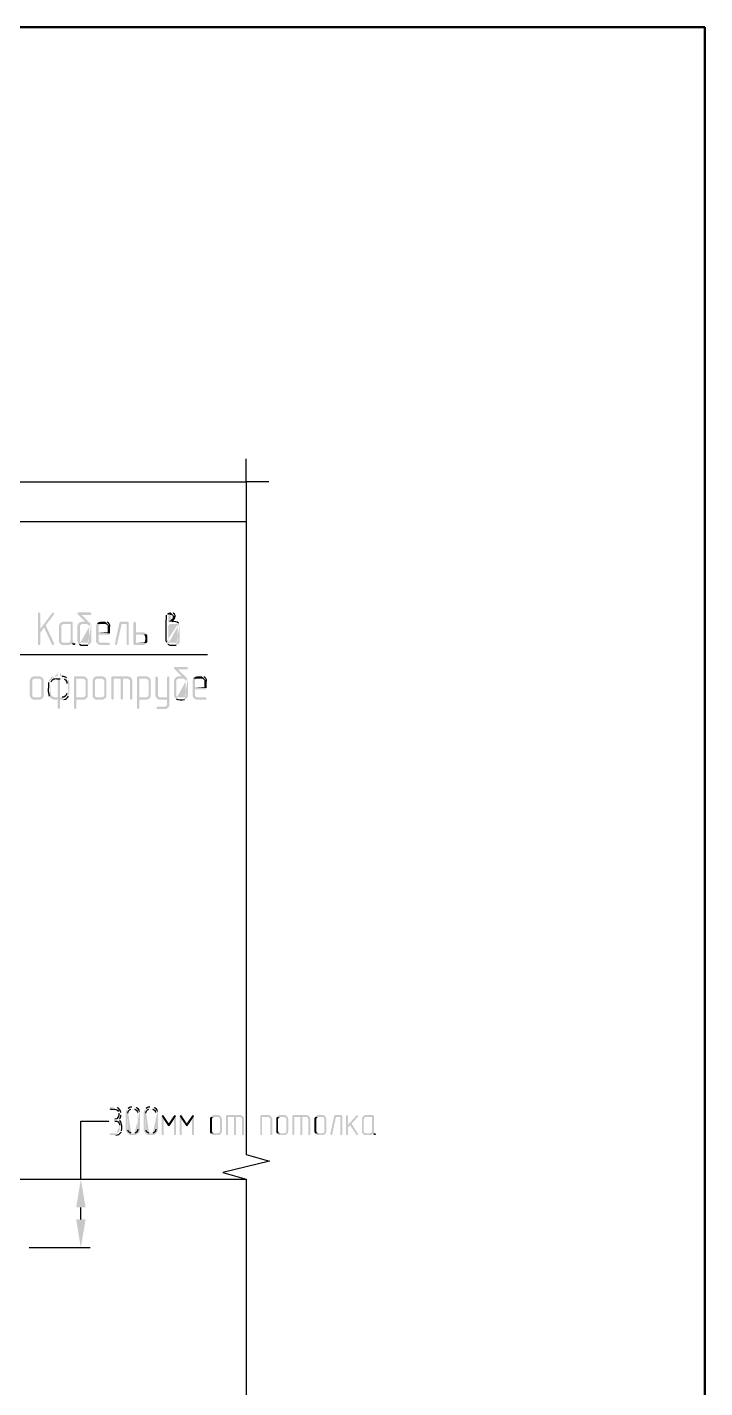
# Model space of a CAD drawing. Header units: millimetres. Extents: x -211 to 10565, y -2293 to 2244.
# Drawn here: x 4807.4 to 4879.8, y -226.1 to -80.6 of the extents above; entities that cross this region are included whole.
import ezdxf

# ---------------------------------------------------------------- set-up
doc = ezdxf.new("R2010")
doc.units = ezdxf.units.MM
doc.layers.add('PDF _Геометрия', color=7, linetype='Continuous')
doc.layers.add('PDF _Сплошная заливка', color=7, linetype='Continuous')

msp = doc.modelspace()

# ---------------------------------------------------------------- hatches: boundary and pattern name
at = {"layer": 'PDF _Сплошная заливка', "transparency": 33554559}
for points in [[(4808.63, -143.18), (4808.54, -143.22), (4808.5, -143.31), (4808.5, -146.57), (4808.54, -146.65), (4808.63, -146.67), (4808.71, -146.65), (4808.71, -146.63), (4808.76, -146.55), (4808.76, -143.31), (4808.71, -143.22)], [(4810.11, -143.18), (4810.09, -143.18), (4810.03, -143.25), (4808.76, -144.94), (4808.76, -145.34), (4809.16, -144.79), (4809.33, -144.56), (4810.22, -143.39), (4810.24, -143.31), (4810.2, -143.22)], [(4814.09, -143.18), (4812.84, -143.18), (4812.76, -143.22), (4812.71, -143.29), (4812.73, -143.35), (4813.56, -144.18), (4813.22, -144.18), (4813.14, -144.2), (4813.03, -144.22), (4812.95, -144.26), (4812.88, -144.32), (4812.82, -144.41), (4812.73, -144.58), (4812.73, -146.27), (4812.76, -146.36), (4812.82, -146.44), (4813.22, -146.42), (4813.14, -146.4), (4813.05, -146.36), (4812.99, -146.27), (4812.99, -144.58), (4813.05, -144.52), (4813.14, -144.45), (4813.22, -144.43), (4813.73, -144.43), (4814.15, -144.41), (4814.09, -144.35), (4814.09, -144.32), (4814.07, -144.32), (4813.16, -143.44), (4814.11, -143.44), (4814.19, -143.39), (4814.22, -143.31), (4814.17, -143.22)], [(4809.33, -144.56), (4809.16, -144.79), (4810, -146.61), (4810.05, -146.65), (4810.11, -146.67), (4810.2, -146.63), (4810.24, -146.55), (4810.24, -146.5)], [(4810.83, -144.41), (4810.75, -144.58), (4810.75, -146.27), (4810.77, -146.36), (4810.83, -146.46), (4810.89, -146.53), (4810.96, -146.59), (4811.13, -146.67), (4811.76, -146.67), (4811.87, -146.65), (4811.95, -146.63), (4812.04, -146.57), (4812.1, -146.5), (4812.48, -146.48), (4812.4, -146.44), (4811.23, -146.42), (4811.15, -146.4), (4811.06, -146.36), (4811, -146.27), (4811, -144.58), (4811.06, -144.52), (4811.15, -144.45), (4811.23, -144.43), (4811.99, -144.43)], [(4812.1, -144.18), (4811.23, -144.18), (4811.13, -144.2), (4811.04, -144.22), (4810.96, -144.26), (4810.87, -144.35), (4810.83, -144.41), (4811.99, -144.43), (4811.99, -146.17), (4811.97, -146.27), (4811.91, -146.36), (4811.82, -146.4), (4811.74, -146.42), (4811.23, -146.42), (4812.4, -146.44), (4812.35, -146.4), (4812.27, -146.34), (4812.25, -146.27), (4812.23, -146.17), (4812.23, -144.28), (4812.21, -144.22)], [(4814.81, -144.41), (4814.72, -144.58), (4814.72, -146.27), (4814.74, -146.36), (4814.81, -146.46), (4814.94, -146.59), (4815.1, -146.67), (4816.1, -146.67), (4816.18, -146.63), (4816.2, -146.55), (4816.16, -146.46), (4816.08, -146.42), (4815.21, -146.42), (4815.13, -146.4), (4815.04, -146.36), (4814.98, -146.27), (4814.98, -145.55), (4816.12, -145.55), (4816.18, -145.51), (4816.2, -145.43), (4814.98, -145.3), (4814.98, -144.58), (4815.04, -144.52), (4815.13, -144.45), (4815.21, -144.43), (4815.72, -144.43)], [(4818.09, -144.18), (4817.35, -144.18), (4817.28, -144.2), (4817.22, -144.28), (4816.73, -146.53), (4816.73, -146.55), (4816.78, -146.63), (4816.86, -146.67), (4816.92, -146.65), (4816.97, -146.57), (4817.45, -144.43), (4817.98, -144.43), (4818.22, -144.3), (4818.22, -144.28), (4818.19, -144.22)], [(4818.22, -144.3), (4817.98, -144.43), (4817.98, -146.55), (4818, -146.65), (4818.09, -146.67), (4818.19, -146.65), (4818.19, -146.63), (4818.22, -146.55)], [(4818.85, -144.18), (4818.77, -144.22), (4818.72, -144.3), (4818.72, -146.57), (4818.77, -146.65), (4818.85, -146.67), (4819.8, -146.67), (4819.91, -146.63), (4819.99, -146.59), (4820.08, -146.53), (4820.12, -146.46), (4818.98, -146.42), (4818.98, -145.55), (4819.72, -145.55), (4820.14, -145.53), (4820.08, -145.45), (4819.99, -145.38), (4819.91, -145.34), (4819.82, -145.32), (4819.72, -145.3), (4818.98, -145.3), (4818.98, -144.3), (4818.93, -144.22)], [(4812.48, -146.48), (4812.1, -146.5), (4812.21, -146.61), (4812.25, -146.63), (4812.33, -146.67), (4812.37, -146.67), (4812.46, -146.65), (4812.5, -146.55)], [(4820.14, -145.53), (4819.72, -145.55), (4819.8, -145.57), (4819.89, -145.62), (4819.95, -145.7), (4819.97, -145.81), (4819.97, -146.17), (4819.95, -146.27), (4819.89, -146.36), (4819.8, -146.4), (4819.72, -146.42), (4818.98, -146.42), (4820.12, -146.46), (4820.18, -146.38), (4820.2, -146.27), (4820.2, -145.7), (4820.18, -145.62)], [(4824.42, -149.02), (4823.17, -149.02), (4823.08, -149.06), (4823.04, -149.13), (4823.06, -149.19), (4823.1, -149.23), (4823.89, -150.02), (4823.55, -150.02), (4823.46, -150.04), (4823.36, -150.06), (4823.27, -150.1), (4823.21, -150.17), (4823.15, -150.25), (4823.06, -150.42), (4823.06, -152.11), (4823.08, -152.2), (4823.15, -152.28), (4823.55, -152.26), (4823.46, -152.24), (4823.38, -152.2), (4823.31, -152.11), (4823.31, -150.42), (4823.38, -150.36), (4823.46, -150.29), (4823.55, -150.27), (4824.06, -150.27), (4824.48, -150.25), (4824.42, -150.19), (4824.42, -150.17), (4824.39, -150.17), (4823.48, -149.28), (4824.44, -149.28), (4824.52, -149.23), (4824.54, -149.15), (4824.5, -149.06)], [(4807.72, -150.25), (4807.63, -150.42), (4807.63, -152.11), (4807.66, -152.2), (4807.72, -152.3), (4808.12, -152.26), (4808.04, -152.24), (4807.95, -152.2), (4807.89, -152.11), (4807.89, -150.42), (4807.95, -150.36), (4808.04, -150.29), (4808.12, -150.27), (4808.63, -150.27)], [(4808.63, -150.02), (4808.12, -150.02), (4808.02, -150.04), (4807.93, -150.06), (4807.85, -150.1), (4807.76, -150.19), (4807.72, -150.25), (4808.63, -150.27), (4808.71, -150.29), (4808.8, -150.36), (4808.86, -150.42), (4808.88, -150.52), (4808.88, -152.01), (4808.86, -152.11), (4808.8, -152.2), (4808.71, -152.24), (4808.63, -152.26), (4808.12, -152.26), (4807.72, -152.3), (4807.78, -152.37), (4807.85, -152.43), (4808.02, -152.51), (4808.71, -152.51), (4808.82, -152.47), (4808.9, -152.43), (4808.99, -152.37), (4809.03, -152.3), (4809.09, -152.22), (4809.12, -152.11), (4809.12, -150.42), (4809.09, -150.33), (4809.05, -150.25), (4808.99, -150.17), (4808.9, -150.1), (4808.82, -150.06), (4808.74, -150.04)], [(4810.87, -150.27), (4810.62, -150.27), (4810.62, -152.26), (4810.36, -152.26), (4810.87, -152.26)], [(4813.35, -150.02), (4812.46, -150.02), (4812.37, -150.06), (4812.35, -150.14), (4812.35, -153.38), (4812.4, -153.47), (4812.48, -153.51), (4812.57, -153.47), (4812.61, -153.38), (4812.61, -152.51), (4813.45, -152.51), (4813.62, -152.43), (4813.71, -152.37), (4813.75, -152.3), (4812.61, -152.26), (4812.61, -150.27), (4813.35, -150.27), (4813.75, -150.25), (4813.69, -150.17), (4813.62, -150.1), (4813.54, -150.06), (4813.45, -150.04)], [(4813.75, -150.25), (4813.35, -150.27), (4813.43, -150.29), (4813.52, -150.36), (4813.58, -150.42), (4813.6, -150.52), (4813.6, -152.01), (4813.58, -152.11), (4813.52, -152.2), (4813.43, -152.24), (4813.35, -152.26), (4812.61, -152.26), (4813.75, -152.3), (4813.81, -152.22), (4813.83, -152.11), (4813.83, -150.42), (4813.81, -150.33)], [(4814.43, -150.25), (4814.34, -150.42), (4814.34, -152.11), (4814.36, -152.2), (4814.43, -152.3), (4814.83, -152.26), (4814.74, -152.24), (4814.66, -152.2), (4814.6, -152.11), (4814.6, -150.42), (4814.66, -150.36), (4814.74, -150.29), (4814.83, -150.27), (4815.34, -150.27)], [(4815.34, -150.02), (4814.83, -150.02), (4814.72, -150.04), (4814.64, -150.06), (4814.55, -150.1), (4814.47, -150.19), (4814.43, -150.25), (4815.34, -150.27), (4815.42, -150.29), (4815.51, -150.36), (4815.57, -150.42), (4815.59, -150.52), (4815.59, -152.01), (4815.57, -152.11), (4815.51, -152.2), (4815.42, -152.24), (4815.34, -152.26), (4814.83, -152.26), (4814.43, -152.3), (4814.49, -152.37), (4814.55, -152.43), (4814.72, -152.51), (4815.42, -152.51), (4815.53, -152.47), (4815.61, -152.43), (4815.7, -152.37), (4815.74, -152.3), (4815.8, -152.22), (4815.82, -152.11), (4815.82, -150.42), (4815.8, -150.33), (4815.76, -150.25), (4815.7, -150.17), (4815.61, -150.1), (4815.53, -150.06), (4815.44, -150.04)], [(4818.09, -150.02), (4816.46, -150.02), (4816.37, -150.06), (4816.35, -150.14), (4816.35, -152.39), (4816.4, -152.49), (4816.48, -152.51), (4816.56, -152.49), (4816.56, -152.47), (4816.61, -152.39), (4816.61, -150.27), (4818.09, -150.27), (4818.51, -150.25), (4818.45, -150.17), (4818.36, -150.1), (4818.28, -150.06), (4818.19, -150.04)], [(4817.6, -150.27), (4817.35, -150.27), (4817.35, -152.39), (4817.39, -152.49), (4817.47, -152.51), (4817.56, -152.49), (4817.56, -152.47), (4817.6, -152.39)], [(4818.51, -150.25), (4818.09, -150.27), (4818.19, -150.29), (4818.32, -150.42), (4818.34, -150.52), (4818.34, -152.39), (4818.38, -152.49), (4818.47, -152.51), (4818.55, -152.49), (4818.55, -152.47), (4818.6, -152.39), (4818.6, -150.52), (4818.57, -150.42), (4818.55, -150.33)], [(4820.08, -150.02), (4819.19, -150.02), (4819.1, -150.06), (4819.08, -150.14), (4819.08, -153.38), (4819.13, -153.47), (4819.21, -153.51), (4819.29, -153.47), (4819.34, -153.38), (4819.34, -152.51), (4820.18, -152.51), (4820.35, -152.43), (4820.44, -152.37), (4820.48, -152.3), (4819.34, -152.26), (4819.34, -150.27), (4820.08, -150.27), (4820.48, -150.25), (4820.42, -150.17), (4820.35, -150.1), (4820.27, -150.06), (4820.18, -150.04)], [(4820.48, -150.25), (4820.08, -150.27), (4820.16, -150.29), (4820.25, -150.36), (4820.31, -150.42), (4820.33, -150.52), (4820.33, -152.01), (4820.31, -152.11), (4820.25, -152.2), (4820.16, -152.24), (4820.08, -152.26), (4819.34, -152.26), (4820.48, -152.3), (4820.54, -152.22), (4820.56, -152.11), (4820.56, -150.42), (4820.54, -150.33)], [(4821.2, -150.02), (4821.11, -150.06), (4821.07, -150.14), (4821.07, -152.11), (4821.09, -152.2), (4821.16, -152.28), (4821.56, -152.26), (4821.47, -152.24), (4821.39, -152.2), (4821.33, -152.11), (4821.33, -150.14), (4821.28, -150.06)], [(4822.43, -150.02), (4822.34, -150.06), (4822.32, -150.14), (4822.32, -152.26), (4821.56, -152.26), (4821.16, -152.28), (4821.22, -152.37), (4821.28, -152.43), (4821.37, -152.47), (4821.47, -152.51), (4822.32, -152.51), (4822.32, -153), (4822.3, -153.11), (4822.24, -153.19), (4822.17, -153.23), (4822.07, -153.25), (4821.3, -153.25), (4821.22, -153.3), (4821.2, -153.38), (4821.22, -153.47), (4821.33, -153.51), (4822.17, -153.51), (4822.26, -153.47), (4822.34, -153.42), (4822.43, -153.36), (4822.47, -153.3), (4822.53, -153.21), (4822.55, -153.11), (4822.55, -150.14), (4822.51, -150.06)], [(4825.13, -150.25), (4825.05, -150.42), (4825.05, -152.11), (4825.07, -152.2), (4825.13, -152.3), (4825.2, -152.37), (4825.26, -152.43), (4825.43, -152.51), (4826.43, -152.51), (4826.51, -152.47), (4826.53, -152.39), (4826.49, -152.3), (4826.4, -152.26), (4825.54, -152.26), (4825.45, -152.24), (4825.37, -152.2), (4825.3, -152.11), (4825.3, -151.39), (4826.45, -151.39), (4826.51, -151.35), (4826.53, -151.27), (4825.3, -151.14), (4825.3, -150.42), (4825.37, -150.36), (4825.45, -150.29), (4825.54, -150.27), (4826.04, -150.27)], [(4821.85, -196.95), (4821.79, -196.97), (4821.75, -197.06), (4821.96, -197.42), (4822.4, -198.07), (4822.49, -197.82), (4821.94, -196.99), (4821.9, -196.95)], [(4821.75, -197.06), (4821.75, -198.98), (4821.79, -199.07), (4821.85, -199.09), (4821.94, -199.07), (4821.96, -198.98), (4821.96, -197.42)], [(4823.15, -196.95), (4823.12, -196.95), (4823.06, -196.99), (4822.49, -197.82), (4822.4, -198.07), (4822.43, -198.11), (4822.49, -198.14), (4822.53, -198.14), (4822.6, -198.07), (4823.04, -197.42), (4823.25, -197.06), (4823.21, -196.97)], [(4823.25, -197.06), (4823.04, -197.42), (4823.04, -198.98), (4823.06, -199.07), (4823.15, -199.09), (4823.21, -199.07), (4823.23, -199.07), (4823.25, -198.98)], [(4823.78, -196.95), (4823.72, -196.97), (4823.67, -197.06), (4823.89, -197.42), (4824.33, -198.07), (4824.42, -197.82), (4823.86, -196.99), (4823.82, -196.95)], [(4823.67, -197.06), (4823.67, -198.98), (4823.72, -199.07), (4823.78, -199.09), (4823.86, -199.07), (4823.89, -198.98), (4823.89, -197.42)], [(4825.07, -196.95), (4825.05, -196.95), (4824.99, -196.99), (4824.42, -197.82), (4824.33, -198.07), (4824.35, -198.11), (4824.42, -198.14), (4824.46, -198.14), (4824.52, -198.07), (4824.97, -197.42), (4825.18, -197.06), (4825.13, -196.97)], [(4825.18, -197.06), (4824.97, -197.42), (4824.97, -198.98), (4824.99, -199.07), (4825.07, -199.09), (4825.13, -199.07), (4825.16, -199.07), (4825.18, -198.98)], [(4826.98, -197.14), (4826.93, -197.23), (4826.91, -197.29), (4826.89, -197.37), (4826.89, -198.75), (4826.93, -198.83), (4826.95, -198.9), (4827.31, -198.88), (4827.23, -198.86), (4827.17, -198.81), (4827.12, -198.75), (4827.1, -198.66), (4827.1, -197.37), (4827.12, -197.29), (4827.17, -197.23), (4827.23, -197.18), (4827.31, -197.16), (4827.76, -197.16)], [(4827.76, -196.95), (4827.23, -196.95), (4827.14, -196.99), (4827.08, -197.01), (4827.02, -197.08), (4826.98, -197.14), (4827.76, -197.16), (4827.82, -197.18), (4827.91, -197.23), (4827.95, -197.29), (4827.97, -197.37), (4827.97, -198.66), (4827.95, -198.75), (4827.91, -198.81), (4827.84, -198.86), (4827.76, -198.88), (4827.31, -198.88), (4826.95, -198.9), (4827.08, -199.02), (4827.14, -199.05), (4827.23, -199.09), (4827.82, -199.09), (4827.91, -199.07), (4827.99, -199.02), (4828.05, -198.96), (4828.14, -198.83), (4828.18, -198.66), (4828.18, -197.37), (4828.14, -197.2), (4828.05, -197.08), (4827.99, -197.01), (4827.91, -196.97), (4827.84, -196.95)], [(4830.11, -196.95), (4828.69, -196.95), (4828.63, -196.97), (4828.6, -197.06), (4828.6, -198.98), (4828.65, -199.07), (4828.71, -199.09), (4828.8, -199.07), (4828.82, -198.98), (4828.82, -197.16), (4830.11, -197.16), (4830.47, -197.14), (4830.34, -197.01), (4830.28, -196.97), (4830.19, -196.95)], [(4829.68, -197.16), (4829.47, -197.16), (4829.47, -198.98), (4829.49, -199.07), (4829.58, -199.09), (4829.64, -199.07), (4829.68, -198.98)], [(4830.47, -197.14), (4830.11, -197.16), (4830.19, -197.18), (4830.26, -197.23), (4830.3, -197.29), (4830.32, -197.37), (4830.32, -198.98), (4830.34, -199.07), (4830.42, -199.09), (4830.51, -199.07), (4830.53, -198.98), (4830.53, -197.29), (4830.51, -197.2)], [(4833.13, -196.95), (4832.35, -196.95), (4832.29, -196.97), (4832.27, -197.06), (4832.27, -198.98), (4832.31, -199.07), (4832.37, -199.09), (4832.46, -199.07), (4832.48, -198.98), (4832.48, -197.16), (4833.13, -197.16), (4833.47, -197.14), (4833.43, -197.08), (4833.37, -197.01), (4833.28, -196.97), (4833.22, -196.95)], [(4833.47, -197.14), (4833.13, -197.16), (4833.2, -197.18), (4833.28, -197.23), (4833.32, -197.29), (4833.34, -197.37), (4833.34, -198.98), (4833.37, -199.07), (4833.45, -199.09), (4833.51, -199.07), (4833.56, -198.98), (4833.56, -197.37), (4833.51, -197.2)], [(4834.06, -197.14), (4834.02, -197.23), (4834, -197.29), (4833.98, -197.37), (4833.98, -198.75), (4834.02, -198.83), (4834.04, -198.9), (4834.4, -198.88), (4834.32, -198.86), (4834.25, -198.81), (4834.21, -198.75), (4834.19, -198.66), (4834.19, -197.37), (4834.21, -197.29), (4834.25, -197.23), (4834.32, -197.18), (4834.4, -197.16), (4834.85, -197.16)], [(4834.85, -196.95), (4834.32, -196.95), (4834.23, -196.99), (4834.17, -197.01), (4834.11, -197.08), (4834.06, -197.14), (4834.85, -197.16), (4834.91, -197.18), (4835, -197.23), (4835.04, -197.29), (4835.06, -197.37), (4835.06, -198.66), (4835.04, -198.75), (4835, -198.81), (4834.93, -198.86), (4834.85, -198.88), (4834.4, -198.88), (4834.04, -198.9), (4834.17, -199.02), (4834.23, -199.05), (4834.32, -199.09), (4834.91, -199.09), (4835, -199.07), (4835.08, -199.02), (4835.14, -198.96), (4835.23, -198.83), (4835.27, -198.66), (4835.27, -197.37), (4835.23, -197.2), (4835.14, -197.08), (4835.08, -197.01), (4835, -196.97), (4834.93, -196.95)], [(4837.2, -196.95), (4835.78, -196.95), (4835.71, -196.97), (4835.69, -197.06), (4835.69, -198.98), (4835.74, -199.07), (4835.8, -199.09), (4835.88, -199.07), (4835.91, -198.98), (4835.91, -197.16), (4837.2, -197.16), (4837.56, -197.14), (4837.43, -197.01), (4837.37, -196.97), (4837.28, -196.95)], [(4836.77, -197.16), (4836.56, -197.16), (4836.56, -198.98), (4836.58, -199.07), (4836.67, -199.09), (4836.73, -199.07), (4836.77, -198.98)], [(4837.56, -197.14), (4837.2, -197.16), (4837.28, -197.18), (4837.34, -197.23), (4837.39, -197.29), (4837.41, -197.37), (4837.41, -198.98), (4837.43, -199.07), (4837.51, -199.09), (4837.6, -199.07), (4837.62, -198.98), (4837.62, -197.29), (4837.6, -197.2)], [(4838.15, -197.14), (4838.11, -197.23), (4838.08, -197.29), (4838.06, -197.37), (4838.06, -198.75), (4838.11, -198.83), (4838.13, -198.9), (4838.49, -198.88), (4838.4, -198.86), (4838.34, -198.81), (4838.3, -198.75), (4838.28, -198.66), (4838.28, -197.37), (4838.3, -197.29), (4838.34, -197.23), (4838.4, -197.18), (4838.49, -197.16), (4838.93, -197.16)], [(4838.93, -196.95), (4838.4, -196.95), (4838.32, -196.99), (4838.25, -197.01), (4838.19, -197.08), (4838.15, -197.14), (4838.93, -197.16), (4838.99, -197.18), (4839.08, -197.23), (4839.12, -197.29), (4839.14, -197.37), (4839.14, -198.66), (4839.12, -198.75), (4839.08, -198.81), (4839.02, -198.86), (4838.93, -198.88), (4838.49, -198.88), (4838.13, -198.9), (4838.25, -199.02), (4838.32, -199.05), (4838.4, -199.09), (4838.99, -199.09), (4839.08, -199.07), (4839.16, -199.02), (4839.23, -198.96), (4839.31, -198.83), (4839.35, -198.66), (4839.35, -197.37), (4839.31, -197.2), (4839.23, -197.08), (4839.16, -197.01), (4839.08, -196.97), (4839.02, -196.95)], [(4840.94, -196.95), (4840.29, -196.95), (4840.22, -196.97), (4840.18, -197.04), (4839.76, -198.96), (4839.76, -198.98), (4839.8, -199.07), (4839.86, -199.09), (4839.93, -199.07), (4839.97, -199), (4840.37, -197.16), (4840.84, -197.16), (4841.05, -197.06), (4841.05, -197.04), (4841, -196.97)], [(4841.05, -197.06), (4840.84, -197.16), (4840.84, -198.98), (4840.86, -199.07), (4840.94, -199.09), (4841, -199.07), (4841.05, -198.98)], [(4841.56, -196.95), (4841.49, -196.99), (4841.45, -197.06), (4841.45, -198.98), (4841.49, -199.07), (4841.56, -199.09), (4841.64, -199.07), (4841.66, -198.98), (4841.66, -198.28), (4841.89, -198.03), (4841.66, -197.97), (4841.66, -197.06), (4841.64, -196.97)], [(4842.63, -196.95), (4842.55, -196.99), (4841.66, -197.97), (4841.89, -198.03), (4842.55, -199.05), (4842.57, -199.07), (4842.63, -199.09), (4842.7, -199.07), (4842.74, -198.98), (4842.72, -198.92), (4842.04, -197.86), (4842.72, -197.14), (4842.74, -197.06), (4842.7, -196.99)], [(4843.23, -197.14), (4843.18, -197.23), (4843.16, -197.29), (4843.14, -197.37), (4843.14, -198.75), (4843.18, -198.83), (4843.21, -198.9), (4843.33, -199.02), (4843.4, -199.05), (4843.48, -199.09), (4844.03, -199.09), (4844.12, -199.07), (4844.18, -199.05), (4844.26, -199), (4844.33, -198.94), (4844.64, -198.94), (4844.58, -198.88), (4843.57, -198.88), (4843.48, -198.86), (4843.42, -198.81), (4843.37, -198.75), (4843.35, -198.66), (4843.35, -197.37), (4843.37, -197.29), (4843.42, -197.23), (4843.48, -197.18), (4843.57, -197.16), (4844.22, -197.16)], [(4844.33, -196.95), (4843.48, -196.95), (4843.4, -196.99), (4843.33, -197.01), (4843.27, -197.08), (4843.23, -197.14), (4844.22, -197.16), (4844.22, -198.66), (4844.2, -198.75), (4844.16, -198.81), (4844.09, -198.86), (4844.01, -198.88), (4843.57, -198.88), (4844.58, -198.88), (4844.52, -198.86), (4844.48, -198.79), (4844.43, -198.75), (4844.43, -197.04), (4844.39, -196.97)], [(4844.64, -198.94), (4844.33, -198.94), (4844.35, -198.98), (4844.41, -199.02), (4844.43, -199.05), (4844.52, -199.09), (4844.54, -199.09), (4844.62, -199.07), (4844.64, -198.98)]]:
    msp.add_hatch(color=256, dxfattribs=at).paths.add_polyline_path(points)
h = msp.add_hatch(color=256, dxfattribs=at)
h.paths.add_polyline_path([(4822.28, -143.39), (4822.21, -143.48)], flags=0)
h.paths.add_polyline_path([(4822.21, -146.36), (4822.28, -146.44), (4822.68, -146.42), (4822.6, -146.4), (4822.51, -146.36), (4822.45, -146.27), (4822.45, -144.58), (4822.51, -144.52), (4822.6, -144.45), (4822.68, -144.43), (4823.19, -144.43), (4823.61, -144.41), (4823.55, -144.32)], flags=0)
h.paths.add_polyline_path([(4822.85, -144.18), (4822.45, -144.18), (4822.45, -143.58), (4822.51, -143.5), (4822.6, -143.46), (4822.68, -143.44)], flags=0)
h = msp.add_hatch(color=256, dxfattribs=at)
h.paths.add_polyline_path([(4822.68, -143.18), (4822.62, -143.18), (4822.51, -143.22), (4822.43, -143.25), (4822.34, -143.31), (4822.32, -143.33), (4822.28, -143.39), (4822.68, -143.44), (4822.79, -143.46), (4822.87, -143.5), (4822.91, -143.58), (4822.93, -143.69), (4822.91, -143.77), (4822.87, -143.84), (4822.85, -143.86), (4822.7, -144.01), (4822.45, -144.18), (4822.85, -144.18), (4822.96, -144.09), (4823.02, -144.05), (4823.06, -143.99), (4823.12, -143.92), (4823.17, -143.84), (4823.19, -143.77), (4823.19, -143.67)], flags=0)
h.paths.add_polyline_path([(4822.98, -143.27), (4822.89, -143.22), (4822.79, -143.2)], flags=0)
h = msp.add_hatch(color=256, dxfattribs=at)
h.paths.add_polyline_path([(4814.15, -144.41), (4813.73, -144.43), (4813.81, -144.45), (4813.9, -144.52), (4813.96, -144.58), (4813.98, -144.68), (4813.98, -146.17), (4813.96, -146.27), (4813.9, -146.36), (4813.81, -146.4), (4813.73, -146.42), (4813.22, -146.42), (4812.82, -146.44), (4812.88, -146.53), (4812.95, -146.59)], flags=0)
h.paths.add_polyline_path([(4813.83, -146.67), (4814, -146.59), (4814.09, -146.53), (4814.13, -146.46), (4814.19, -146.38), (4814.22, -146.27), (4814.22, -144.6), (4814.19, -144.49)], flags=0)
h = msp.add_hatch(color=256, dxfattribs=at)
h.paths.add_polyline_path([(4815.72, -144.18), (4815.21, -144.18), (4815.1, -144.2), (4815.02, -144.22), (4814.94, -144.26), (4814.85, -144.35), (4814.81, -144.41), (4815.72, -144.43), (4815.8, -144.45), (4815.89, -144.52), (4815.95, -144.58), (4815.97, -144.68), (4815.97, -145.3), (4814.98, -145.3), (4816.2, -145.43), (4816.2, -144.68)], flags=0)
h.paths.add_polyline_path([(4815.91, -144.22), (4815.82, -144.2)], flags=0)
h = msp.add_hatch(color=256, dxfattribs=at)
h.paths.add_polyline_path([(4823.61, -144.41), (4823.19, -144.43), (4823.27, -144.45), (4823.36, -144.52), (4823.42, -144.58), (4823.44, -144.68), (4823.44, -146.17), (4823.42, -146.27), (4823.36, -146.36), (4823.27, -146.4), (4823.19, -146.42), (4822.68, -146.42), (4822.28, -146.44), (4822.34, -146.53), (4822.4, -146.59)], flags=0)
h.paths.add_polyline_path([(4823.29, -146.67), (4823.46, -146.59), (4823.55, -146.53), (4823.59, -146.46), (4823.65, -146.38), (4823.67, -146.27), (4823.67, -144.58), (4823.65, -144.49)], flags=0)
h = msp.add_hatch(color=256, dxfattribs=at)
h.paths.add_polyline_path([(4810.75, -149.53), (4810.66, -149.57), (4810.62, -149.66), (4810.62, -150.02), (4810.28, -150.02), (4810.22, -150.04), (4810.07, -150.06), (4810, -150.1), (4809.84, -150.23), (4809.71, -150.4), (4809.67, -150.48), (4809.65, -150.57), (4809.62, -150.67)], flags=0)
h.paths.add_polyline_path([(4809.71, -152.13), (4809.84, -152.3), (4810.87, -152.26), (4810.26, -152.26), (4810.09, -152.18), (4810, -152.11), (4809.96, -152.05), (4809.9, -151.94), (4809.88, -151.86), (4809.88, -150.67), (4809.9, -150.59)], flags=0)
h.paths.add_polyline_path([(4810.87, -150.27), (4811.11, -150.27), (4811.63, -150.23), (4811.57, -150.19)], flags=0)
h.paths.add_polyline_path([(4811.11, -150.02), (4810.87, -150.02), (4810.87, -149.64), (4810.83, -149.55)], flags=0)
h = msp.add_hatch(color=256, dxfattribs=at)
h.paths.add_polyline_path([(4811.63, -150.23), (4811.11, -150.27), (4811.21, -150.27), (4811.3, -150.31)], flags=0)
h.paths.add_polyline_path([(4811.61, -150.78), (4811.61, -151.77), (4811.59, -151.86)], flags=0)
h.paths.add_polyline_path([(4811.11, -152.26), (4810.87, -152.26), (4809.84, -152.3), (4809.9, -152.34), (4809.98, -152.41), (4810.07, -152.45), (4810.17, -152.49), (4810.26, -152.51), (4810.62, -152.51), (4810.62, -153.38), (4810.66, -153.47), (4810.75, -153.51), (4810.83, -153.47), (4810.87, -153.38), (4810.87, -152.51), (4811.19, -152.51), (4811.27, -152.49)], flags=0)
h.paths.add_polyline_path([(4811.76, -152.15), (4811.8, -152.05), (4811.82, -151.96), (4811.85, -151.86), (4811.87, -151.77), (4811.87, -150.78), (4811.82, -150.57), (4811.8, -150.48), (4811.76, -150.4), (4811.7, -150.31)], flags=0)
h = msp.add_hatch(color=256, dxfattribs=at)
h.paths.add_polyline_path([(4824.48, -150.25), (4824.06, -150.27), (4824.14, -150.29), (4824.22, -150.36), (4824.29, -150.42), (4824.31, -150.52), (4824.31, -152.01), (4824.29, -152.11), (4824.22, -152.2), (4824.14, -152.24), (4824.06, -152.26), (4823.55, -152.26), (4823.15, -152.28), (4823.21, -152.37), (4823.27, -152.43)], flags=0)
h.paths.add_polyline_path([(4824.16, -152.51), (4824.33, -152.43), (4824.42, -152.37), (4824.46, -152.3), (4824.52, -152.22), (4824.54, -152.11), (4824.54, -150.44), (4824.52, -150.33)], flags=0)
h = msp.add_hatch(color=256, dxfattribs=at)
h.paths.add_polyline_path([(4826.04, -150.02), (4825.54, -150.02), (4825.43, -150.04), (4825.35, -150.06), (4825.26, -150.1), (4825.18, -150.19), (4825.13, -150.25), (4826.04, -150.27), (4826.13, -150.29), (4826.21, -150.36), (4826.28, -150.42), (4826.3, -150.52), (4826.3, -151.14), (4825.3, -151.14), (4826.53, -151.27), (4826.53, -150.52)], flags=0)
h.paths.add_polyline_path([(4826.23, -150.06), (4826.15, -150.04)], flags=0)
h = msp.add_hatch(color=256, dxfattribs=at)
h.paths.add_polyline_path([(4816.71, -196.08), (4816.29, -196.08), (4816.29, -196.1), (4816.2, -196.13), (4816.18, -196.21), (4816.2, -196.27)], flags=0)
h.paths.add_polyline_path([(4817.11, -196.57), (4817.16, -196.74)], flags=0)
h.paths.add_polyline_path([(4816.71, -197.37), (4816.65, -197.42), (4816.61, -197.48), (4816.65, -197.56), (4816.71, -197.59)], flags=0)
h.paths.add_polyline_path([(4817.26, -198.01), (4817.26, -198.45), (4817.24, -198.54), (4817.22, -198.6), (4817.18, -198.69), (4817.14, -198.75), (4817.07, -198.81), (4816.99, -198.83), (4816.92, -198.88), (4816.29, -198.88), (4816.2, -198.92), (4816.18, -198.98), (4816.2, -199.07), (4816.29, -199.09), (4816.82, -199.09)], flags=0)
h.paths.add_polyline_path([(4817.39, -198.77), (4817.41, -198.71), (4817.45, -198.62)], flags=0)
h.paths.add_polyline_path([(4817.26, -197.54), (4817.2, -197.5), (4817.11, -197.46), (4817.16, -197.44), (4817.22, -197.35)], flags=0)
h.paths.add_polyline_path([(4817.37, -196.95), (4817.37, -196.74), (4817.35, -196.65)], flags=0)
h.paths.add_polyline_path([(4816.97, -196.15), (4816.9, -196.1), (4816.82, -196.1)], flags=0)
h = msp.add_hatch(color=256, dxfattribs=at)
h.paths.add_polyline_path([(4818.09, -196.29), (4818.05, -196.34), (4817.98, -196.42), (4817.94, -196.49), (4817.9, -196.65), (4817.9, -198.54), (4817.92, -198.62), (4817.94, -198.69), (4817.98, -198.77), (4818.22, -199), (4818.3, -199.05), (4818.38, -199.07), (4818.45, -199.09), (4818.83, -199.09), (4819, -199.05), (4819.08, -199), (4819.15, -198.96), (4819.21, -198.9), (4818.53, -198.88), (4818.47, -198.88)], flags=0)
h.paths.add_polyline_path([(4818.13, -198.54), (4818.11, -198.45), (4818.11, -196.74)], flags=0)
h.paths.add_polyline_path([(4818.45, -196.32), (4818.77, -196.32)], flags=0)
h = msp.add_hatch(color=256, dxfattribs=at)
h.paths.add_polyline_path([(4818.77, -196.08), (4818.53, -196.08)], flags=0)
h.paths.add_polyline_path([(4818.15, -196.23), (4818.09, -196.29), (4818.77, -196.32), (4818.83, -196.32)], flags=0)
h.paths.add_polyline_path([(4819.17, -196.65), (4819.19, -196.74), (4819.19, -198.45)], flags=0)
h.paths.add_polyline_path([(4818.85, -198.88), (4818.53, -198.88), (4819.21, -198.9), (4819.27, -198.83), (4819.32, -198.77), (4819.36, -198.69), (4819.38, -198.62), (4819.4, -198.54), (4819.4, -196.65), (4819.38, -196.57)], flags=0)
h.paths.add_polyline_path([(4819, -196.15), (4818.93, -196.13), (4818.85, -196.1)], flags=0)
h = msp.add_hatch(color=256, dxfattribs=at)
h.paths.add_polyline_path([(4820.01, -196.29), (4819.97, -196.34), (4819.91, -196.42), (4819.87, -196.49), (4819.82, -196.65), (4819.82, -198.54), (4819.84, -198.62), (4819.87, -198.69), (4819.91, -198.77), (4820.14, -199), (4820.23, -199.05), (4820.31, -199.07), (4820.37, -199.09), (4820.75, -199.09), (4820.92, -199.05), (4821.01, -199), (4821.07, -198.96), (4821.14, -198.9), (4820.46, -198.88), (4820.39, -198.88)], flags=0)
h.paths.add_polyline_path([(4820.06, -198.54), (4820.03, -198.45), (4820.03, -196.74)], flags=0)
h.paths.add_polyline_path([(4820.37, -196.32), (4820.69, -196.32)], flags=0)
h = msp.add_hatch(color=256, dxfattribs=at)
h.paths.add_polyline_path([(4820.69, -196.08), (4820.46, -196.08)], flags=0)
h.paths.add_polyline_path([(4820.08, -196.23), (4820.01, -196.29), (4820.69, -196.32), (4820.75, -196.32)], flags=0)
h.paths.add_polyline_path([(4821.09, -196.65), (4821.11, -196.74), (4821.11, -198.45)], flags=0)
h.paths.add_polyline_path([(4820.78, -198.88), (4820.46, -198.88), (4821.14, -198.9), (4821.2, -198.83), (4821.24, -198.77), (4821.28, -198.69), (4821.3, -198.62), (4821.33, -198.54), (4821.33, -196.65), (4821.3, -196.57)], flags=0)
h.paths.add_polyline_path([(4820.92, -196.15), (4820.86, -196.13), (4820.78, -196.1)], flags=0)

# ---------------------------------------------------------------- linework, layer by layer
at = {"layer": 'PDF _Геометрия', "lineweight": 50}
msp.add_lwpolyline([(4484.75, -367.5), (4484.75, -80.59), (4879.81, -80.59), (4879.81, -367.5)], close=True, dxfattribs=at)
at = {"layer": 'PDF _Геометрия', "lineweight": 25}
for points in [[(4528.83, -203.81), (4830.76, -203.81), (4830.76, -275.73), (4668.44, -275.73), (4667.76, -278.23), (4666.54, -273.23), (4665.8, -275.73), (4528.83, -275.73), (4528.83, -203.43), (4526.33, -202.69), (4531.34, -201.46), (4528.83, -200.78), (4528.83, -129.2), (4665.86, -129.2), (4666.54, -126.68), (4667.76, -131.69), (4668.51, -129.2), (4830.76, -129.2), (4830.76, -201.16), (4833.28, -201.86), (4828.29, -203.07), (4830.76, -203.81)], [(4833.2, -129.2), (4830.76, -129.2), (4830.76, -126.76)], [(4700.56, -133.45), (4830.76, -133.45)], [(4799.36, -156.41), (4805.18, -147.67), (4826.62, -147.67)], [(4813.09, -203.81), (4813.09, -197.59), (4816.1, -197.59)], [(4801.29, -203.81), (4808.69, -203.81)], [(4807.57, -203.81), (4814.09, -203.81)], [(4813.09, -208.1), (4813.09, -206.81)], [(4807.57, -211.11), (4814.09, -211.11)]]:
    msp.add_lwpolyline(points, dxfattribs=at)
for points in [[(4822.21, -143.48), (4822.18, -144.14), (4822.16, -145.84), (4822.21, -146.36)], [(4823.19, -143.67), (4823.13, -143.39), (4823.18, -143.47), (4822.98, -143.27)], [(4816.2, -144.68), (4816.23, -144.48), (4816.1, -144.28), (4815.91, -144.22)], [(4823.55, -144.32), (4823.37, -144.15), (4823.08, -144.16), (4822.85, -144.18)], [(4812.95, -146.59), (4813.17, -146.75), (4813.56, -146.66), (4813.83, -146.67)], [(4822.4, -146.59), (4822.63, -146.75), (4823.02, -146.66), (4823.29, -146.67)], [(4809.62, -150.67), (4809.66, -151.06), (4809.52, -151.73), (4809.71, -152.13)], [(4809.9, -150.59), (4810.19, -150.13), (4810.35, -150.3), (4810.87, -150.27)], [(4811.57, -150.19), (4811.45, -150.09), (4811.27, -149.99), (4811.11, -150.02)], [(4811.3, -150.31), (4811.56, -150.45), (4811.57, -150.51), (4811.61, -150.78)], [(4826.53, -150.52), (4826.56, -150.32), (4826.42, -150.13), (4826.23, -150.06)], [(4811.59, -151.86), (4811.58, -152.07), (4811.31, -152.29), (4811.11, -152.26)], [(4811.27, -152.49), (4811.54, -152.48), (4811.61, -152.31), (4811.76, -152.15)], [(4823.27, -152.43), (4823.5, -152.59), (4823.89, -152.5), (4824.16, -152.51)], [(4816.2, -196.27), (4816.48, -196.43), (4816.97, -196.14), (4817.11, -196.57)], [(4817.35, -196.65), (4817.38, -196.46), (4817.15, -196.18), (4816.97, -196.15)], [(4818.11, -196.74), (4818.15, -196.53), (4818.22, -196.37), (4818.45, -196.32)], [(4818.53, -196.08), (4818.26, -196.14), (4818.46, -196.05), (4818.15, -196.23)], [(4818.83, -196.32), (4819, -196.33), (4819.14, -196.5), (4819.17, -196.65)], [(4819.38, -196.57), (4819.34, -196.37), (4819.18, -196.22), (4819, -196.15)], [(4820.03, -196.74), (4820.08, -196.53), (4820.14, -196.37), (4820.37, -196.32)], [(4820.46, -196.08), (4820.18, -196.14), (4820.39, -196.05), (4820.08, -196.23)], [(4820.75, -196.32), (4820.92, -196.33), (4821.06, -196.5), (4821.09, -196.65)], [(4821.3, -196.57), (4821.27, -196.37), (4821.11, -196.22), (4820.92, -196.15)], [(4817.16, -196.74), (4817.2, -197.02), (4817.05, -197.41), (4816.71, -197.37)], [(4816.71, -197.59), (4817.03, -197.59), (4817.2, -197.68), (4817.26, -198.01)], [(4817.22, -197.35), (4817.31, -197.24), (4817.38, -197.09), (4817.37, -196.95)], [(4817.45, -198.62), (4817.48, -198.27), (4817.56, -197.81), (4817.26, -197.54)], [(4816.82, -199.09), (4817.14, -199.08), (4817.21, -198.99), (4817.39, -198.77)], [(4818.47, -198.88), (4818.25, -198.77), (4818.22, -198.8), (4818.13, -198.54)], [(4819.19, -198.45), (4819.13, -198.73), (4819.08, -198.74), (4818.85, -198.88)], [(4820.39, -198.88), (4820.18, -198.77), (4820.15, -198.8), (4820.06, -198.54)], [(4821.11, -198.45), (4821.06, -198.73), (4821.01, -198.74), (4820.78, -198.88)]]:
    msp.add_open_spline(points, degree=3, dxfattribs=at)
at = {"layer": 'PDF _Сплошная заливка', "lineweight": 25, "transparency": 33554559}
for points in [[(4812.59, -206.81), (4813.6, -206.81), (4813.09, -203.81)], [(4812.59, -208.1), (4813.6, -208.1), (4813.09, -211.11)]]:
    msp.add_solid(points, dxfattribs=at)

doc.saveas('drawing.dxf')
